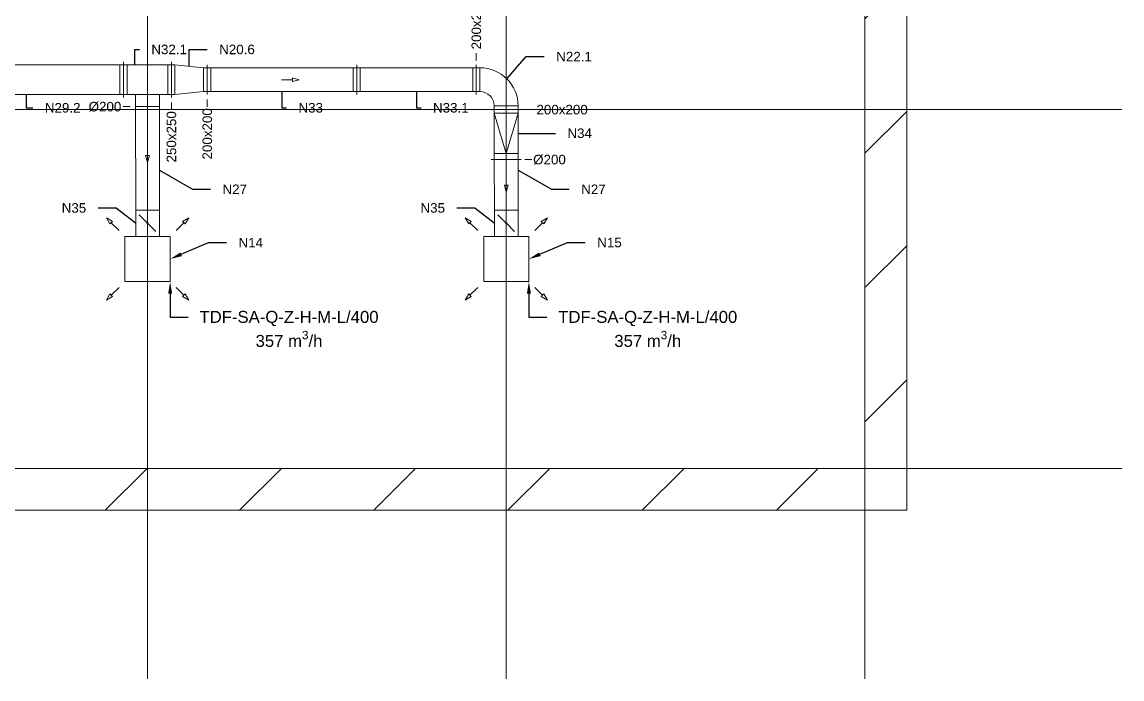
# Model space of a CAD drawing. Header units: millimetres. Extents: x 59762 to 60194, y -87842 to -87548.
# Drawn here: x 59965.02 to 59974.22, y -87795.3 to -87789.8 of the extents above; entities that cross this region are included whole.
import ezdxf
from ezdxf import colors
from ezdxf.entities.mleader import LeaderData, LeaderLine
from ezdxf.math import Vec2, Vec3

# ---------------------------------------------------------------- set-up
doc = ezdxf.new("R2010")
doc.units = ezdxf.units.MM
doc.linetypes.add('JIS_02_1.2', pattern=[2.5, 1.25, -1.25])
doc.linetypes.add('KRESKAKROPKA', pattern=[25.4, 12.7, -6.35, 0, -6.35])
for name, color, linetype, lineweight in [('instalacja nawiewna', 150, 'Continuous', 20), ('kanały', 7, 'Continuous', 20), ('nawi. strzałki', 150, 'Continuous', 20), ('Nawiew opis', 150, 'Continuous', 20), ('wymiary', 7, 'Continuous', 13)]:
    doc.layers.add(name, color=color, linetype=linetype, lineweight=lineweight)
doc.layers.add('osie', color=7, linetype='JIS_02_1.2', lineweight=5, transparency=0.7)
doc.layers.add('podkład', color=7, linetype='Continuous', lineweight=13, transparency=0.7)
doc.styles.add('styl1', font='arial.ttf', dxfattribs={"height": 0.08})
doc.linetypes.add('ZYGZAK', pattern='A,0.00254,-5.08,[131,ltypeshp.shx,S=5.08,R=0,X=-5.08,Y=0],-10.16,[131,ltypeshp.shx,S=5.08,R=180,X=5.08,Y=0],-5.08', length=20.32254)

# ---------------------------------------------------------------- blocks, each defined once
blk = doc.blocks.new('_None')

msp = doc.modelspace()

# ---------------------------------------------------------------- hatches: boundary and pattern name
at = {"layer": 'podkład'}
h = msp.add_hatch(dxfattribs=at)
h.set_pattern_fill('ANSI31', color=256, scale=0.25)
h.set_pattern_definition([(45, (56984.5771, -93786.78106), (-0.56126601, 0.56126601), [])])
h.paths.add_polyline_path([(59941.720847, -87772.18638), (59941.720847, -87793.88638), (59972.420847, -87793.88638), (59972.420847, -87772.18638)])
h.paths.add_polyline_path([(59942.070847, -87772.53638), (59953.830847, -87772.53638), (59953.830847, -87784.77638), (59960.310847, -87784.77638), (59960.310847, -87772.53638), (59972.070847, -87772.53638), (59972.070847, -87793.53638), (59942.070847, -87793.53638)], flags=16)
h.paths.add_polyline_path([(59954.070847, -87772.53638), (59960.070847, -87772.53638), (59960.070847, -87784.53638), (59954.070847, -87784.53638)], flags=16)

# ---------------------------------------------------------------- linework, layer by layer
at = {"layer": 'instalacja nawiewna', "color": 7, "ltscale": 20}
for points in [[(59965.882847, -87791.59638), (59966.260847, -87791.59638), (59966.260847, -87791.97438), (59965.882847, -87791.97438)], [(59968.882847, -87791.59638), (59969.260847, -87791.59638), (59969.260847, -87791.97438), (59968.882847, -87791.97438)]]:
    msp.add_lwpolyline(points, close=True, dxfattribs=at)
at = {"layer": 'kanały', "color": 7, "ltscale": 20}
for p, q in [((59964.820847, -87790.16138), (59965.870847, -87790.16138)), ((59965.840847, -87790.16138), (59965.840847, -87790.41138)), ((59965.870847, -87790.16138), (59965.870847, -87790.13638)), ((59965.870847, -87790.16138), (59965.870847, -87790.13638)), ((59965.870847, -87790.16138), (59966.270847, -87790.16138)), ((59965.870847, -87790.16138), (59965.870847, -87790.41138)), ((59965.870847, -87790.16138), (59965.870847, -87790.41138)), ((59965.900847, -87790.16138), (59965.900847, -87790.41138)), ((59966.240847, -87790.16138), (59966.240847, -87790.41138)), ((59966.270847, -87790.16138), (59966.270847, -87790.13638)), ((59966.270847, -87790.13638), (59966.270847, -87790.16138)), ((59966.270847, -87790.16138), (59966.270847, -87790.41138)), ((59966.270847, -87790.41138), (59966.270847, -87790.16138)), ((59966.300847, -87790.16138), (59966.270847, -87790.16138)), ((59966.300847, -87790.41138), (59966.300847, -87790.16138)), ((59966.300847, -87790.16138), (59966.540847, -87790.18638)), ((59966.570847, -87790.18638), (59966.570847, -87790.16138)), ((59966.570847, -87790.18638), (59966.570847, -87790.16138)), ((59967.820847, -87790.18638), (59967.820847, -87790.16138)), ((59967.820847, -87790.18638), (59967.820847, -87790.16138)), ((59968.820847, -87790.16138), (59968.820847, -87790.18638)), ((59968.820847, -87790.18638), (59968.820847, -87790.16138)), ((59966.540847, -87790.18638), (59966.540847, -87790.38638)), ((59966.570847, -87790.18638), (59966.570847, -87790.38638)), ((59966.570847, -87790.18638), (59967.820847, -87790.18638)), ((59966.570847, -87790.18638), (59966.570847, -87790.38638)), ((59966.600847, -87790.18638), (59966.600847, -87790.38638)), ((59967.790847, -87790.18638), (59967.790847, -87790.38638)), ((59967.820847, -87790.18638), (59967.820847, -87790.38638)), ((59967.820847, -87790.18638), (59968.820847, -87790.18638)), ((59967.820847, -87790.18638), (59967.820847, -87790.38638)), ((59967.850847, -87790.18638), (59967.850847, -87790.38638)), ((59968.790847, -87790.18638), (59968.790847, -87790.38638)), ((59968.820847, -87790.38638), (59968.820847, -87790.18638)), ((59968.850847, -87790.18638), (59968.820847, -87790.18638)), ((59968.820847, -87790.18638), (59968.820847, -87790.38638)), ((59968.850847, -87790.38638), (59968.850847, -87790.18638)), ((59964.820847, -87790.41138), (59965.870847, -87790.41138)), ((59965.870847, -87790.41138), (59966.270847, -87790.41138)), ((59965.870847, -87790.43638), (59965.870847, -87790.41138)), ((59965.870847, -87790.43638), (59965.870847, -87790.41138)), ((59965.970847, -87790.51138), (59965.970847, -87790.41138)), ((59966.170847, -87790.51138), (59966.170847, -87790.41138)), ((59966.270847, -87790.43638), (59966.270847, -87790.41138)), ((59966.270847, -87790.41138), (59966.270847, -87790.43638)), ((59966.300847, -87790.41138), (59966.270847, -87790.41138)), ((59966.300847, -87790.41138), (59966.540847, -87790.38638)), ((59966.570847, -87790.38638), (59966.570847, -87790.36138)), ((59966.570847, -87790.41138), (59966.570847, -87790.38638)), ((59966.570847, -87790.38638), (59967.820847, -87790.38638)), ((59966.570847, -87790.41138), (59966.570847, -87790.38638)), ((59967.820847, -87790.41138), (59967.820847, -87790.38638)), ((59967.820847, -87790.38638), (59968.820847, -87790.38638)), ((59967.820847, -87790.41138), (59967.820847, -87790.38638)), ((59968.820847, -87790.38638), (59968.820847, -87790.41138)), ((59968.820847, -87790.38638), (59968.850847, -87790.38638)), ((59968.820847, -87790.41138), (59968.820847, -87790.38638)), ((59965.970847, -87790.51138), (59966.170847, -87790.51138)), ((59969.170847, -87790.50638), (59968.970847, -87790.50638)), ((59968.970847, -87790.50638), (59968.970847, -87790.53638)), ((59969.170847, -87790.53638), (59969.170847, -87790.50638)), ((59968.945847, -87790.53638), (59968.970847, -87790.53638)), ((59968.970847, -87790.53638), (59968.945847, -87790.53638)), ((59968.970847, -87790.53638), (59969.170847, -87790.53638)), ((59968.970847, -87790.53638), (59968.970847, -87790.56638)), ((59968.970847, -87790.56638), (59969.170847, -87790.56638)), ((59969.170847, -87790.53638), (59969.195847, -87790.53638)), ((59969.195847, -87790.53638), (59969.170847, -87790.53638)), ((59969.170847, -87790.56638), (59969.170847, -87790.53638)), ((59968.945847, -87790.953816), (59968.970847, -87790.953816)), ((59968.970847, -87790.903816), (59968.970847, -87790.953816)), ((59969.170847, -87790.953816), (59968.970847, -87790.953816)), ((59969.170847, -87790.953816), (59969.170847, -87790.903816)), ((59969.170847, -87790.953816), (59969.195847, -87790.953816))]:
    msp.add_line(p, q, dxfattribs=at)
at = {"layer": 'kanały', "color": 7}
for p, q in [((59966.540847, -87790.18638), (59966.570847, -87790.18638)), ((59966.540847, -87790.38638), (59966.570847, -87790.38638)), ((59968.970847, -87790.53638), (59969.170847, -87790.53638)), ((59969.070847, -87790.903816), (59968.970847, -87790.56638)), ((59968.970847, -87790.903816), (59968.970847, -87790.56638)), ((59969.070847, -87790.903816), (59969.170847, -87790.56638)), ((59969.170847, -87790.903816), (59969.170847, -87790.56638)), ((59968.970847, -87790.903816), (59969.170847, -87790.903816))]:
    msp.add_line(p, q, dxfattribs=at)
at = {"layer": 'kanały', "color": 7, "linetype": 'ZYGZAK', "ltscale": 0.1}
for p, q in [((59965.972519, -87791.37638), (59965.970847, -87790.51138)), ((59966.170847, -87791.37638), (59966.170847, -87790.51138)), ((59968.970847, -87790.56638), (59968.970847, -87790.50638)), ((59969.170847, -87790.53638), (59969.170847, -87790.50638)), ((59968.972847, -87791.37638), (59968.970847, -87790.953816)), ((59969.170847, -87791.37638), (59969.170847, -87790.953816))]:
    msp.add_line(p, q, dxfattribs=at)
at = {"layer": 'kanały'}
for p, q in [((59965.972847, -87791.37638), (59966.170847, -87791.37638)), ((59965.972847, -87791.59638), (59965.972847, -87791.37638)), ((59966.068312, -87791.482844), (59966.001844, -87791.416376)), ((59966.170847, -87791.37638), (59966.170847, -87791.59638)), ((59968.972847, -87791.37638), (59969.170847, -87791.37638)), ((59968.972847, -87791.59638), (59968.972847, -87791.37638)), ((59969.068312, -87791.482844), (59969.001844, -87791.416376)), ((59969.170847, -87791.37638), (59969.170847, -87791.59638)), ((59966.075383, -87791.489916), (59966.141851, -87791.556384)), ((59969.075383, -87791.489916), (59969.141851, -87791.556384)), ((59966.170847, -87791.59638), (59965.972847, -87791.59638)), ((59969.170847, -87791.59638), (59968.972847, -87791.59638))]:
    msp.add_line(p, q, dxfattribs=at)
for centre in [(59966.071847, -87791.48638), (59969.071847, -87791.48638)]:
    msp.add_circle(centre, 0.005, dxfattribs=at)
at = {"layer": 'kanały', "color": 7}
for radius in [0.32, 0.12]:
    msp.add_arc((59968.850847, -87790.50638), radius, 0, 90, dxfattribs=at)
at = {"layer": 'nawi. strzałki', "color": 7, "ltscale": 20}
for p, q in [((59967.190847, -87790.28638), (59967.282892, -87790.28638)), ((59967.340847, -87790.28638), (59967.282892, -87790.270851)), ((59967.282892, -87790.270851), (59967.282892, -87790.301909)), ((59967.340847, -87790.28638), (59967.282892, -87790.301909)), ((59966.071347, -87790.82888), (59966.071347, -87790.920924)), ((59966.071347, -87790.97888), (59966.055818, -87790.920924)), ((59966.086876, -87790.920924), (59966.055818, -87790.920924)), ((59966.071347, -87790.97888), (59966.086876, -87790.920924)), ((59969.071565, -87791.075832), (59969.071565, -87791.167877)), ((59969.071565, -87791.225832), (59969.056036, -87791.167877)), ((59969.087094, -87791.167877), (59969.056036, -87791.167877)), ((59969.071565, -87791.225832), (59969.087094, -87791.167877)), ((59965.727284, -87791.440816), (59965.779245, -87791.470816)), ((59965.727284, -87791.440816), (59965.757284, -87791.492778)), ((59966.416411, -87791.440816), (59966.364449, -87791.470816)), ((59966.416411, -87791.440816), (59966.386411, -87791.492778)), ((59968.727284, -87791.440816), (59968.779245, -87791.470816)), ((59968.727284, -87791.440816), (59968.757284, -87791.492778)), ((59969.416411, -87791.440816), (59969.364449, -87791.470816)), ((59969.416411, -87791.440816), (59969.386411, -87791.492778)), ((59965.757284, -87791.492778), (59965.779245, -87791.470816)), ((59965.83335, -87791.546883), (59965.768264, -87791.481797)), ((59966.310345, -87791.546883), (59966.37543, -87791.481797)), ((59966.364449, -87791.470816), (59966.386411, -87791.492778)), ((59968.757284, -87791.492778), (59968.779245, -87791.470816)), ((59968.83335, -87791.546883), (59968.768264, -87791.481797)), ((59969.310345, -87791.546883), (59969.37543, -87791.481797)), ((59969.364449, -87791.470816), (59969.386411, -87791.492778)), ((59965.727284, -87792.129943), (59965.757284, -87792.077982)), ((59965.779245, -87792.099943), (59965.757284, -87792.077982)), ((59965.83335, -87792.023877), (59965.768264, -87792.088963)), ((59966.310345, -87792.023877), (59966.37543, -87792.088963)), ((59966.386411, -87792.077982), (59966.364449, -87792.099943)), ((59966.416411, -87792.129943), (59966.386411, -87792.077982)), ((59968.727284, -87792.129943), (59968.757284, -87792.077982)), ((59968.779245, -87792.099943), (59968.757284, -87792.077982)), ((59968.83335, -87792.023877), (59968.768264, -87792.088963)), ((59969.310345, -87792.023877), (59969.37543, -87792.088963)), ((59969.386411, -87792.077982), (59969.364449, -87792.099943)), ((59969.416411, -87792.129943), (59969.386411, -87792.077982)), ((59965.727284, -87792.129943), (59965.779245, -87792.099943)), ((59966.416411, -87792.129943), (59966.364449, -87792.099943)), ((59968.727284, -87792.129943), (59968.779245, -87792.099943)), ((59969.416411, -87792.129943), (59969.364449, -87792.099943))]:
    msp.add_line(p, q, dxfattribs=at)
at = {"layer": 'osie', "linetype": 'Continuous'}
for p, q in [((59966.070847, -87795.29638), (59966.070847, -87770.29638)), ((59969.070847, -87795.29638), (59969.070847, -87770.29638)), ((59972.070847, -87795.29638), (59972.070847, -87770.29638)), ((59939.220847, -87790.53638), (59974.220847, -87790.53638)), ((59939.220847, -87793.53638), (59974.220847, -87793.53638))]:
    msp.add_line(p, q, dxfattribs=at)
at = {"layer": 'osie', "color": 7, "linetype": 'KRESKAKROPKA', "ltscale": 0.1}
for p, q in [((59966.071891, -87791.59638), (59966.070847, -87790.41138)), ((59969.071847, -87791.59638), (59969.071282, -87790.905285))]:
    msp.add_line(p, q, dxfattribs=at)
at = {"layer": 'osie', "color": 7, "ltscale": 0.01}
msp.add_line((59969.071281, -87790.903816), (59969.07128, -87790.902357), dxfattribs=at)
at = {"layer": 'podkład'}
msp.add_lwpolyline([(59941.720847, -87772.18638), (59972.420847, -87772.18638), (59972.420847, -87793.88638), (59941.720847, -87793.88638)], close=True, dxfattribs=at)
msp.add_lwpolyline([(59960.310847, -87772.53638), (59972.070847, -87772.53638), (59972.070847, -87793.53638), (59942.070847, -87793.53638), (59942.070847, -87772.53638)], dxfattribs=at)
at = {"layer": 'wymiary', "color": 7}
for p, q in [((59968.820847, -87790.125051), (59968.820847, -87790.064696)), ((59965.927038, -87790.51138), (59965.866683, -87790.51138)), ((59966.270847, -87790.537407), (59966.270847, -87790.477052)), ((59966.570847, -87790.512407), (59966.570847, -87790.452052)), ((59969.232176, -87790.53638), (59969.292531, -87790.53638)), ((59969.286558, -87790.953816), (59969.226203, -87790.953816))]:
    msp.add_line(p, q, dxfattribs=at)

# ---------------------------------------------------------------- texts
at = {"layer": 'wymiary', "color": 7, "ltscale": 20, "char_height": 0.08, "attachment_point": 1, "rotation": 90, "style": 'styl1'}
for s, insert in [('200x200', (59968.781134, -87790.033018)), ('200x200', (59966.531134, -87790.953609)), ('250x250', (59966.231134, -87790.978609))]:
    msp.add_mtext_dynamic_manual_height_columns(s, width=0.44264358, gutter_width=1, heights=[0], dxfattribs=dict(at, insert=insert))
at = {"layer": 'wymiary', "color": 7, "ltscale": 20, "char_height": 0.08, "attachment_point": 1, "style": 'styl1'}
for s, insert in [('%%C200', (59965.579049, -87790.471667)), ('200x200', (59969.324209, -87790.496667)), ('%%C200', (59969.296384, -87790.914104))]:
    msp.add_mtext_dynamic_manual_height_columns(s, width=0.44264358, gutter_width=1, heights=[0], dxfattribs=dict(at, insert=insert))

# ---------------------------------------------------------------- leaders
at = {"layer": 'Nawiew opis', "color": 7, "ltscale": 20}
ml = msp.add_multileader_mtext('Standard', dxfattribs=at)
ml.set_content('\\A1;TDF-SA-Q-Z-H-M-L/400\\P357 m{\\H0.7x;\\S3^ ;}/h', color=7, style='styl1')
ml.set_leader_properties()
ml.build(insert=Vec2(0, 0))
ml.multileader.update_dxf_attribs({"dogleg_length": 0.3, "arrow_head_size": 0.1})
ctx = ml.context
ctx.base_point, ctx.char_height, ctx.arrow_head_size, ctx.landing_gap_size, ctx.plane_origin = Vec3(59966.410847, -87792.270303), 0.1, 0.1, 0.1, Vec3(59966.320847, -87791.73638)
ctx.text_align_type = 1
notes = []
notes.append((ctx, [(0, (1, 1, 0), (59966.260847, -87792.270303), (1, 0), 0.15, [(0, [(59966.260847, -87791.97438)], 0, [])])]))
ctx.mtext.insert, ctx.mtext.alignment, ctx.mtext.flow_direction = Vec3(59967.25481, -87792.219416), 2, 5
ml = msp.add_multileader_mtext('Standard', dxfattribs=at)
ml.set_content('\\A1;TDF-SA-Q-Z-H-M-L/400\\P357 m{\\H0.7x;\\S3^ ;}/h', color=7, style='styl1')
ml.set_leader_properties()
ml.build(insert=Vec2(0, 0))
ml.multileader.update_dxf_attribs({"dogleg_length": 0.3, "arrow_head_size": 0.1})
ctx = ml.context
ctx.base_point, ctx.char_height, ctx.arrow_head_size, ctx.landing_gap_size, ctx.plane_origin = Vec3(59969.410847, -87792.270303), 0.1, 0.1, 0.1, Vec3(59969.320847, -87791.73638)
ctx.text_align_type = 1
notes.append((ctx, [(0, (1, 1, 0), (59969.260847, -87792.270303), (1, 0), 0.15, [(0, [(59969.260847, -87791.97438)], 0, [])])]))
ctx.mtext.insert, ctx.mtext.alignment, ctx.mtext.flow_direction = Vec3(59970.25481, -87792.219416), 2, 5
at = {"layer": 'wymiary'}
ml = msp.add_multileader_mtext('Standard', dxfattribs=at)
ml.set_content('N32.1', color=256, style='styl1')
ml.set_leader_properties()
ml.set_arrow_properties(name='NONE')
ml.build(insert=Vec2(0, 0))
ml.multileader.update_dxf_attribs({"dogleg_length": 0.15, "arrow_head_size": 0.1})
ctx = ml.context
ctx.base_point, ctx.char_height, ctx.arrow_head_size, ctx.landing_gap_size, ctx.plane_origin = Vec3(59966.003486, -87790.033969), 0.08, 0.1, 0.1, Vec3(59965.713561, -87790.734145)
notes.append((ctx, [(1, (1, 1, 0), (59965.965261, -87790.033969), (1, 0), 0.038225, [(0, [(59965.965261, -87790.16138)], 0, [])])]))
ctx.mtext.insert, ctx.mtext.width, ctx.mtext.flow_direction = Vec3(59966.103486, -87789.99326), 0.51353508, 5
ml = msp.add_multileader_mtext('Standard', dxfattribs=at)
ml.set_content('N20.6', color=256, style='styl1')
ml.set_leader_properties()
ml.set_arrow_properties(name='NONE')
ml.build(insert=Vec2(0, 0))
ml.multileader.update_dxf_attribs({"dogleg_length": 0.15, "arrow_head_size": 0.1})
ctx = ml.context
ctx.base_point, ctx.char_height, ctx.arrow_head_size, ctx.landing_gap_size, ctx.plane_origin = Vec3(59966.570847, -87790.033969), 0.08, 0.1, 0.1, Vec3(59966.316425, -87790.746645)
notes.append((ctx, [(1, (1, 1, 0), (59966.420847, -87790.033969), (1, 0), 0.15, [(0, [(59966.420847, -87790.17388)], 0, [])])]))
ctx.mtext.insert, ctx.mtext.width, ctx.mtext.flow_direction = Vec3(59966.670847, -87789.993287), 0.51353508, 5
ml = msp.add_multileader_mtext('Standard', dxfattribs=at)
ml.set_content('N22.1', color=256, style='styl1')
ml.set_leader_properties()
ml.set_arrow_properties(name='NONE')
ml.build(insert=Vec2(0, 0))
ml.multileader.update_dxf_attribs({"dogleg_length": 0.15, "arrow_head_size": 0.1})
ctx = ml.context
ctx.base_point, ctx.char_height, ctx.arrow_head_size, ctx.landing_gap_size, ctx.plane_origin = Vec3(59969.38939, -87790.093666), 0.08, 0.1, 0.1, Vec3(59968.972699, -87790.852871)
notes.append((ctx, [(1, (1, 1, 0), (59969.23939, -87790.093666), (1, 0), 0.15, [(0, [(59969.077121, -87790.280106)], 0, [])])]))
ctx.mtext.insert, ctx.mtext.width, ctx.mtext.flow_direction = Vec3(59969.48939, -87790.053666), 0.51353508, 5
ml = msp.add_multileader_mtext('Standard', dxfattribs=at)
ml.set_content('N29.2', color=256, style='styl1')
ml.set_leader_properties()
ml.set_arrow_properties(name='NONE')
ml.build(insert=Vec2(0, 0))
ml.multileader.update_dxf_attribs({"dogleg_length": 0.15, "arrow_head_size": 0.1})
ctx = ml.context
ctx.base_point, ctx.char_height, ctx.arrow_head_size, ctx.landing_gap_size, ctx.plane_origin = Vec3(59965.113182, -87790.521823), 0.08, 0.1, 0.1, Vec3(59964.953471, -87790.984145)
notes.append((ctx, [(1, (1, 1, 0), (59965.057893, -87790.521823), (1, 0), 0.055288, [(0, [(59965.057893, -87790.41138)], 0, [])])]))
ctx.mtext.insert, ctx.mtext.width, ctx.mtext.flow_direction = Vec3(59965.213182, -87790.48114), 0.51353508, 5
ml = msp.add_multileader_mtext('Standard', dxfattribs=at)
ml.set_content('N33', color=256, style='styl1')
ml.set_leader_properties()
ml.set_arrow_properties(name='NONE')
ml.build(insert=Vec2(0, 0))
ml.multileader.update_dxf_attribs({"dogleg_length": 0.15, "arrow_head_size": 0.1})
ctx = ml.context
ctx.base_point, ctx.char_height, ctx.arrow_head_size, ctx.landing_gap_size, ctx.plane_origin = Vec3(59967.234072, -87790.521823), 0.08, 0.1, 0.1, Vec3(59966.944147, -87790.959145)
notes.append((ctx, [(1, (1, 1, 0), (59967.195847, -87790.521823), (1, 0), 0.038225, [(0, [(59967.195847, -87790.38638)], 0, [])])]))
ctx.mtext.insert, ctx.mtext.width, ctx.mtext.flow_direction = Vec3(59967.334072, -87790.481113), 0.51353508, 5
ml = msp.add_multileader_mtext('Standard', dxfattribs=at)
ml.set_content('N33.1', color=256, style='styl1')
ml.set_leader_properties()
ml.set_arrow_properties(name='NONE')
ml.build(insert=Vec2(0, 0))
ml.multileader.update_dxf_attribs({"dogleg_length": 0.15, "arrow_head_size": 0.1})
ctx = ml.context
ctx.base_point, ctx.char_height, ctx.arrow_head_size, ctx.landing_gap_size, ctx.plane_origin = Vec3(59968.359072, -87790.521823), 0.08, 0.1, 0.1, Vec3(59968.069147, -87790.959145)
notes.append((ctx, [(1, (1, 1, 0), (59968.320847, -87790.521823), (1, 0), 0.038225, [(0, [(59968.320847, -87790.38638)], 0, [])])]))
ctx.mtext.insert, ctx.mtext.width, ctx.mtext.flow_direction = Vec3(59968.459072, -87790.481113), 0.51353508, 5
ml = msp.add_multileader_mtext('Standard', dxfattribs=at)
ml.set_content('N34', color=256, style='styl1')
ml.set_leader_properties()
ml.set_arrow_properties(name='NONE')
ml.build(insert=Vec2(0, 0))
ml.multileader.update_dxf_attribs({"dogleg_length": 0.15, "arrow_head_size": 0.1})
ctx = ml.context
ctx.base_point, ctx.char_height, ctx.arrow_head_size, ctx.landing_gap_size, ctx.plane_origin = Vec3(59969.483116, -87790.735098), 0.08, 0.1, 0.1, Vec3(59969.066425, -87791.307863)
notes.append((ctx, [(1, (1, 1, 0), (59969.333116, -87790.735098), (1, 0), 0.15, [(0, [(59969.170847, -87790.735098)], 0, [])])]))
ctx.mtext.insert, ctx.mtext.width, ctx.mtext.flow_direction = Vec3(59969.583116, -87790.694389), 0.51353508, 5
ml = msp.add_multileader_mtext('Standard', dxfattribs=at)
ml.set_content('N27', color=256, style='styl1')
ml.set_leader_properties()
ml.set_arrow_properties(name='NONE')
ml.build(insert=Vec2(0, 0))
ml.multileader.update_dxf_attribs({"dogleg_length": 0.15, "arrow_head_size": 0.1})
ctx = ml.context
ctx.base_point, ctx.char_height, ctx.arrow_head_size, ctx.landing_gap_size, ctx.plane_origin = Vec3(59966.598644, -87791.202823), 0.08, 0.1, 0.1, Vec3(59966.066425, -87791.665145)
notes.append((ctx, [(1, (1, 1, 0), (59966.448644, -87791.202823), (1, 0), 0.15, [(0, [(59966.170847, -87791.04238)], 0, [])])]))
ctx.mtext.insert, ctx.mtext.width, ctx.mtext.flow_direction = Vec3(59966.698644, -87791.162823), 0.51353508, 5
ml = msp.add_multileader_mtext('Standard', dxfattribs=at)
ml.set_content('N27', color=256, style='styl1')
ml.set_leader_properties()
ml.set_arrow_properties(name='NONE')
ml.build(insert=Vec2(0, 0))
ml.multileader.update_dxf_attribs({"dogleg_length": 0.15, "arrow_head_size": 0.1})
ctx = ml.context
ctx.base_point, ctx.char_height, ctx.arrow_head_size, ctx.landing_gap_size, ctx.plane_origin = Vec3(59969.598644, -87791.202823), 0.08, 0.1, 0.1, Vec3(59969.066425, -87791.665145)
notes.append((ctx, [(1, (1, 1, 0), (59969.448644, -87791.202823), (1, 0), 0.15, [(0, [(59969.170847, -87791.04238)], 0, [])])]))
ctx.mtext.insert, ctx.mtext.width, ctx.mtext.flow_direction = Vec3(59969.698644, -87791.162823), 0.51353508, 5
ml = msp.add_multileader_mtext('Standard', dxfattribs=at)
ml.set_content('N35', color=256, style='styl1')
ml.set_leader_properties()
ml.set_arrow_properties(name='NONE')
ml.build(insert=Vec2(0, 0))
ml.multileader.update_dxf_attribs({"dogleg_length": 0.15, "arrow_head_size": 0.1})
ctx = ml.context
ctx.base_point, ctx.char_height, ctx.arrow_head_size, ctx.landing_gap_size, ctx.plane_origin = Vec3(59965.266999, -87791.359158), 0.08, 0.1, 0.1, Vec3(59965.86721, -87792.058977)
ctx.text_align_type = 2
notes.append((ctx, [(0, (1, 1, 0), (59965.809032, -87791.359158), (-1, 0), 0.15, [(0, [(59965.971632, -87791.486212)], 0, [])])]))
ctx.mtext.insert, ctx.mtext.width, ctx.mtext.alignment, ctx.mtext.flow_direction = Vec3(59965.559032, -87791.318448), 0.51353508, 3, 5
ml = msp.add_multileader_mtext('Standard', dxfattribs=at)
ml.set_content('N35', color=256, style='styl1')
ml.set_leader_properties()
ml.set_arrow_properties(name='NONE')
ml.build(insert=Vec2(0, 0))
ml.multileader.update_dxf_attribs({"dogleg_length": 0.15, "arrow_head_size": 0.1})
ctx = ml.context
ctx.base_point, ctx.char_height, ctx.arrow_head_size, ctx.landing_gap_size, ctx.plane_origin = Vec3(59968.266999, -87791.359158), 0.08, 0.1, 0.1, Vec3(59968.86721, -87792.058977)
ctx.text_align_type = 2
notes.append((ctx, [(0, (1, 1, 0), (59968.809032, -87791.359158), (-1, 0), 0.15, [(0, [(59968.971632, -87791.486212)], 0, [])])]))
ctx.mtext.insert, ctx.mtext.width, ctx.mtext.alignment, ctx.mtext.flow_direction = Vec3(59968.559032, -87791.318448), 0.51353508, 3, 5
ml = msp.add_multileader_mtext('Standard', dxfattribs=at)
ml.set_content('N14', color=256, style='styl1')
ml.set_leader_properties()
ml.build(insert=Vec2(0, 0))
ml.multileader.update_dxf_attribs({"dogleg_length": 0.15, "arrow_head_size": 0.1})
ctx = ml.context
ctx.base_point, ctx.char_height, ctx.arrow_head_size, ctx.landing_gap_size, ctx.plane_origin = Vec3(59966.732611, -87791.648554), 0.08, 0.1, 0.1, Vec3(59966.36527, -87792.358145)
notes.append((ctx, [(0, (1, 1, 0), (59966.582611, -87791.648554), (1, 0), 0.15, [(0, [(59966.260847, -87791.78538)], 0, [])])]))
ctx.mtext.insert, ctx.mtext.width, ctx.mtext.flow_direction = Vec3(59966.832611, -87791.608554), 0.51353508, 5
ml = msp.add_multileader_mtext('Standard', dxfattribs=at)
ml.set_content('N15', color=256, style='styl1')
ml.set_leader_properties()
ml.build(insert=Vec2(0, 0))
ml.multileader.update_dxf_attribs({"dogleg_length": 0.15, "arrow_head_size": 0.1})
ctx = ml.context
ctx.base_point, ctx.char_height, ctx.arrow_head_size, ctx.landing_gap_size, ctx.plane_origin = Vec3(59969.732611, -87791.648554), 0.08, 0.1, 0.1, Vec3(59969.36527, -87792.358145)
notes.append((ctx, [(0, (1, 1, 0), (59969.582611, -87791.648554), (1, 0), 0.15, [(0, [(59969.260847, -87791.78538)], 0, [])])]))
ctx.mtext.insert, ctx.mtext.width, ctx.mtext.flow_direction = Vec3(59969.832611, -87791.607872), 0.51353508, 5
for ctx, leaders in notes:
    for number, flags, end, landing, length, lines in leaders:
        leader = LeaderData()
        leader.index, (leader.has_last_leader_line, leader.has_dogleg_vector, leader.attachment_direction) = number, flags
        leader.last_leader_point, leader.dogleg_vector, leader.dogleg_length = Vec3(end), Vec3(landing), length
        for number, points, colour, breaks in lines:
            line = LeaderLine()
            line.index, line.vertices, line.color, line.breaks = number, Vec3.list(points), colors.encode_raw_color(colour), breaks
            leader.lines.append(line)
        ctx.leaders.append(leader)

doc.saveas('drawing.dxf')
